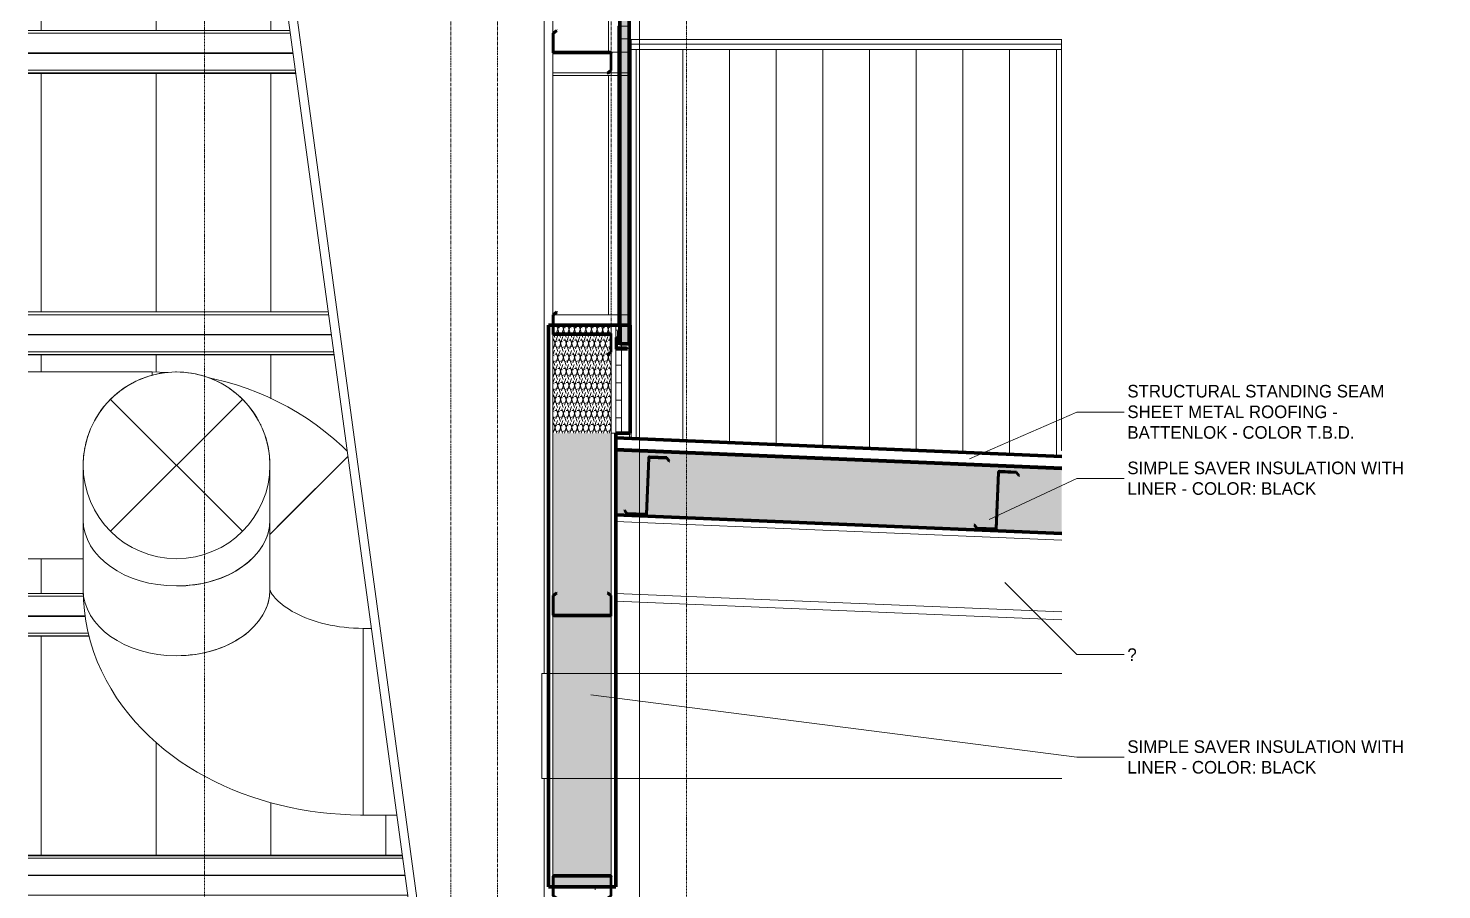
# Model space of a CAD drawing. Header units: inches. Extents: x 22688 to 23638, y -97 to 513.
# Drawn here: x 22979.5 to 23221.7, y 97.8 to 245.4 of the extents above; entities that cross this region are included whole.
import ezdxf

# ---------------------------------------------------------------- set-up
doc = ezdxf.new("R2010")
doc.units = ezdxf.units.IN
doc.header["$MEASUREMENT"] = 0
doc.linetypes.add('Dash Dot 3_16_', pattern=[0.3125, 0.1875, -0.0625, 0, -0.0625])
doc.linetypes.add('Grid Line 1_2_', pattern=[0.875, 0.5, -0.125, 0.125, -0.125])
for name, color, linetype, lineweight in [('A-ANNO-IDEN', 131, 'Continuous', 9), ('A-ANNO-SYMB', 150, 'Continuous', 9), ('A-CLNG', 13, 'Continuous', 18), ('A-CLNG-PATT', 13, 'Continuous', 70), ('A-GLAZ-CWMG', 51, 'Continuous', 9), ('A-ROOF', 132, 'Continuous', 18), ('A-WALL', 113, 'Continuous', 18), ('A-WALL-PATT', 111, 'Continuous', 18), ('G-ANNO-SYMB', 111, 'Continuous', 9), ('I-WALL', 2, 'Continuous', 18), ('M-HVAC-DUCT', 70, 'Continuous', 9), ('M-HVAC-DUCT-ANNO', 70, 'Continuous', 9), ('S-BEAM', 12, 'Continuous', 9), ('S-GRID', 1, 'Continuous', 9)]:
    doc.layers.add(name, color=color, linetype=linetype, lineweight=lineweight)
doc.styles.add('Century Gothic', font='GOTHIC.TTF', dxfattribs={"height": 2.155668})
pattern_1 = [(161.57, (21892.278, 97.763), (-0.960383694, -0.00039918), [0, -6.83, 0.758, 0]), (18.43, (21892.038, 97.763), (-0.960383694, 0.00039918), [0, -6.83, 0.758, 0]), (108.43, (21892.278, 97.763), (0.47951018, -2.4005264), [2.276, -5.312]), (71.57, (21892.038, 97.763), (0.47951018, 2.4005264), [2.276, -5.312])]
pattern_2 = [(45, (21892.158, 97.643), (-2.375879, 2.375879), []), (45, (21892.158, 101.243), (-2.375879, 2.375879), [])]

# ---------------------------------------------------------------- blocks, each defined once
blk = doc.blocks.new('W-Wide Flange - 1_-3_ deep-1401279-Wall Section - Fieldhouse - South Wall')
at = {"layer": 'S-BEAM'}
for p, q in [((22446.73, 157.66), (22370.3, 160.85)), ((22370.3, 148.55), (22446.73, 145.37)), ((22446.73, 144.01), (22370.3, 147.19))]:
    blk.add_line(p, q, dxfattribs=at)
blk = doc.blocks.new('Rectangular Mullion - Profile_Polycarbonate_Lower-1125103-Wall Section - Fieldhouse - South Wall')
at = {"layer": 'A-GLAZ-CWMG', "lineweight": 30}
for p, q in [((22370.68, 193.52), (22370.68, 191.28)), ((22371.03, 193.52), (22370.68, 193.52)), ((22370.74, 191.34), (22370.74, 193.46)), ((22370.74, 193.46), (22370.97, 193.46)), ((22372.74, 191.34), (22370.74, 191.34)), ((22370.97, 193.46), (22370.97, 193.27)), ((22370.97, 193.27), (22371.03, 193.27)), ((22371.03, 193.27), (22371.03, 193.52)), ((22372.8, 192.73), (22372.68, 192.73)), ((22372.68, 192.73), (22372.68, 192.67)), ((22372.68, 192.67), (22372.74, 192.67)), ((22372.74, 192.67), (22372.74, 191.34)), ((22372.8, 191.28), (22372.8, 192.73)), ((22370.68, 191.28), (22372.8, 191.28))]:
    blk.add_line(p, q, dxfattribs=at)
blk = doc.blocks.new('Girt_C - 10_D-1260059-Wall Section - Fieldhouse - South Wall')
at = {"layer": 'S-BEAM'}
h = blk.add_hatch(dxfattribs=at)
h.set_pattern_fill('FP_13', color=256, style=0, pattern_type=2)
h.set_pattern_definition(pattern_2)
h.paths.add_polyline_path([(22360.13, 96.2), (22360.2, 96.28), (22359.66, 96.73), (22359.66, 100), (22359.69, 100.05), (22359.74, 100.07), (22369.37, 100.07), (22369.42, 100.05), (22369.44, 100), (22369.44, 96.73), (22368.91, 96.28), (22368.98, 96.2), (22369.55, 96.68), (22369.55, 99.99), (22369.5, 100.12), (22369.37, 100.18), (22359.74, 100.18), (22359.61, 100.12), (22359.55, 99.99), (22359.55, 96.68)], flags=0)
at = {"layer": 'S-BEAM', "lineweight": 50}
for p, q in [((22359.55, 99.99), (22359.55, 96.68)), ((22359.66, 96.73), (22359.66, 100)), ((22369.37, 100.18), (22359.74, 100.18)), ((22359.74, 100.07), (22369.37, 100.07)), ((22369.44, 100), (22369.44, 96.73)), ((22369.55, 96.68), (22369.55, 99.99)), ((22359.55, 96.68), (22360.13, 96.2)), ((22360.2, 96.28), (22359.66, 96.73)), ((22360.13, 96.2), (22360.2, 96.28)), ((22369.44, 96.73), (22368.91, 96.28)), ((22368.91, 96.28), (22368.98, 96.2)), ((22368.98, 96.2), (22369.55, 96.68))]:
    blk.add_line(p, q, dxfattribs=at)
for centre, radius, start, end in [((22359.74, 99.99), 0.188, 90, 180), ((22359.74, 99.99), 0.0782, 90, 176.9576), ((22369.37, 99.99), 0.188, 0, 90), ((22369.37, 99.99), 0.0782, 2.1227, 90)]:
    blk.add_arc(centre, radius, start, end, dxfattribs=at)
blk = doc.blocks.new('Rectangular Mullion - Profile_Polycarbonate_Upper and left-1528482-Wall Section - Fieldhouse - South Wall')
at = {"layer": 'A-GLAZ-CWMG'}
for p, q in [((22372.68, 345.47), (22372.68, 346.47)), ((22372.68, 336.84), (22372.68, 337.62)), ((22369.06, 335.28), (22369.06, 289.55)), ((22369.06, 289.44), (22369.06, 286.15)), ((22369.06, 286), (22369.06, 241.3)), ((22369.06, 237.31), (22369.06, 196.3)), ((22372.68, 175.12), (22372.68, 176)), ((22372.68, 173.05), (22372.68, 173.12))]:
    blk.add_line(p, q, dxfattribs=at)
blk = doc.blocks.new('columns and girder2 - one-1334686-Wall Section - Fieldhouse - South Wall')
at = {"layer": 'S-BEAM'}
for p, q in [((22358.05, 335.74), (22358.05, 134.82)), ((22308.04, 292.37), (22347.85, 0)), ((22349.36, 0), (22309.55, 292.37)), ((22359.55, 244.56), (22359.55, 289.44)), ((22359.55, 196.31), (22359.55, 241.19)), ((22358.05, 116.82), (22358.05, 0))]:
    blk.add_line(p, q, dxfattribs=at)
blk = doc.blocks.new('L-Angle - L2X2X3_16-1472863-Wall Section - Fieldhouse - South Wall')
at = {"layer": 'S-BEAM'}
h = blk.add_hatch(dxfattribs=at)
h.set_pattern_fill('FP_13', color=256, style=0, pattern_type=2)
h.set_pattern_definition(pattern_2)
h.paths.add_polyline_path([(22372.3, 190.43), (22372.25, 190.56), (22372.12, 190.62), (22370.68, 190.62), (22370.55, 190.67), (22370.49, 190.81), (22370.49, 192.24), (22370.44, 192.38), (22370.3, 192.43), (22370.3, 190.43)], flags=0)
at = {"layer": 'S-BEAM', "lineweight": 50}
for p, q in [((22370.3, 192.43), (22370.3, 190.43)), ((22370.49, 190.81), (22370.49, 192.24)), ((22370.3, 190.43), (22372.3, 190.43)), ((22372.12, 190.62), (22370.68, 190.62))]:
    blk.add_line(p, q, dxfattribs=at)
for centre, start, end in [((22370.3, 192.24), 0, 90), ((22370.68, 190.81), 180, 270), ((22372.12, 190.43), 0, 90)]:
    blk.add_arc(centre, 0.188, start, end, dxfattribs=at)
blk = doc.blocks.new('Girt_C - 8_D-1405608-Wall Section - Fieldhouse - South Wall')
at = {"layer": 'S-BEAM'}
for p, q in [((22370.68, 241.3), (22369.37, 241.3)), ((22372.61, 241.3), (22371.03, 241.3)), ((22372.68, 241.3), (22372.61, 241.3)), ((22372.93, 241.3), (22372.8, 241.3)), ((22359.55, 237.8), (22368.94, 237.8)), ((22369.11, 237.8), (22370.68, 237.8)), ((22371.03, 237.8), (22372.61, 237.8)), ((22372.61, 237.8), (22372.68, 237.8)), ((22372.8, 237.8), (22372.93, 237.8)), ((22359.55, 237.31), (22370.68, 237.31)), ((22371.03, 237.31), (22372.61, 237.31)), ((22372.61, 237.31), (22372.68, 237.31)), ((22372.8, 237.31), (22372.93, 237.31))]:
    blk.add_line(p, q, dxfattribs=at)
blk = doc.blocks.new('Girt_C - 8_D-1405607-Wall Section - Fieldhouse - South Wall')
at = {"layer": 'S-BEAM'}
for p, q in [((22370.68, 196.3), (22359.7, 196.3)), ((22372.61, 196.3), (22371.03, 196.3)), ((22372.68, 196.3), (22372.61, 196.3)), ((22372.93, 196.3), (22372.8, 196.3)), ((22372.8, 192.8), (22372.93, 192.8)), ((22372.8, 192.31), (22372.93, 192.31))]:
    blk.add_line(p, q, dxfattribs=at)
blk = doc.blocks.new('Girt_Z - 10_D-1472864-Wall Section - Fieldhouse - South Wall')
at = {"layer": 'S-BEAM'}
h = blk.add_hatch(dxfattribs=at)
h.set_pattern_fill('FP_13', color=256, style=0, pattern_type=2)
h.set_pattern_definition(pattern_2)
h.paths.add_polyline_path([(22368.98, 189.44), (22369.55, 189.92), (22369.55, 192.86), (22369.5, 192.99), (22369.37, 193.05), (22359.74, 193.05), (22359.69, 193.07), (22359.66, 193.12), (22359.66, 196.26), (22360.2, 196.71), (22360.13, 196.79), (22359.55, 196.31), (22359.55, 192.94), (22369.37, 192.94), (22369.42, 192.92), (22369.44, 192.86), (22369.44, 189.97), (22368.91, 189.52)], flags=0)
at = {"layer": 'S-BEAM', "lineweight": 50}
for p, q in [((22360.13, 196.79), (22359.55, 196.31)), ((22359.55, 196.31), (22359.55, 192.94)), ((22359.66, 196.26), (22360.2, 196.71)), ((22359.66, 193.12), (22359.66, 196.26)), ((22360.2, 196.71), (22360.13, 196.79)), ((22359.55, 192.94), (22369.37, 192.94)), ((22369.37, 193.05), (22359.74, 193.05)), ((22369.44, 192.86), (22369.44, 189.97)), ((22369.55, 189.92), (22369.55, 192.86)), ((22369.44, 189.97), (22368.91, 189.52)), ((22368.91, 189.52), (22368.98, 189.44)), ((22368.98, 189.44), (22369.55, 189.92))]:
    blk.add_line(p, q, dxfattribs=at)
for centre, radius, start, end in [((22359.74, 193.13), 0.0782, 183.0424, 270), ((22369.37, 192.86), 0.187, 360, 90), ((22369.37, 192.86), 0.0782, 2.1227, 90)]:
    blk.add_arc(centre, radius, start, end, dxfattribs=at)
blk = doc.blocks.new('Girt_Z - 10_D-V3-Wall Section - Fieldhouse - South Wall')
at = {"layer": 'S-BEAM'}
h = blk.add_hatch(dxfattribs=at)
h.set_pattern_fill('FP_13', color=256, style=0, pattern_type=2)
h.set_pattern_definition(pattern_2)
h.paths.add_polyline_path([(22368.98, 237.69), (22369.55, 238.17), (22369.55, 241.11), (22369.5, 241.24), (22369.37, 241.3), (22359.74, 241.3), (22359.69, 241.32), (22359.66, 241.37), (22359.66, 244.51), (22360.2, 244.96), (22360.13, 245.04), (22359.55, 244.56), (22359.55, 241.19), (22369.37, 241.19), (22369.42, 241.17), (22369.44, 241.11), (22369.44, 238.22), (22368.91, 237.77)], flags=0)
at = {"layer": 'S-BEAM', "lineweight": 50}
for p, q in [((22360.13, 245.04), (22359.55, 244.56)), ((22359.66, 244.51), (22360.2, 244.96)), ((22360.2, 244.96), (22360.13, 245.04)), ((22359.55, 244.56), (22359.55, 241.19)), ((22359.66, 241.37), (22359.66, 244.51)), ((22359.55, 241.19), (22369.37, 241.19)), ((22369.37, 241.3), (22359.74, 241.3)), ((22369.44, 241.11), (22369.44, 238.22)), ((22369.55, 238.17), (22369.55, 241.11)), ((22369.44, 238.22), (22368.91, 237.77)), ((22368.91, 237.77), (22368.98, 237.69)), ((22368.98, 237.69), (22369.55, 238.17))]:
    blk.add_line(p, q, dxfattribs=at)
for centre, radius, start, end in [((22359.74, 241.38), 0.0782, 183.0424, 270), ((22369.37, 241.11), 0.187, 360, 90), ((22369.37, 241.11), 0.0782, 2.1227, 90)]:
    blk.add_arc(centre, radius, start, end, dxfattribs=at)
blk = doc.blocks.new('Girt_Z - 10_D-1223970-Wall Section - Fieldhouse - South Wall')
at = {"layer": 'S-BEAM'}
for p, q in [((22269.65, 148.54), (22279.09, 148.54)), ((22269.65, 148.06), (22279.12, 148.06)), ((22269.65, 144.69), (22279.38, 144.69)), ((22269.65, 144.61), (22279.39, 144.61)), ((22269.65, 141.72), (22279.95, 141.72)), ((22269.65, 141.27), (22280.06, 141.27)), ((22269.65, 141.19), (22280.08, 141.19))]:
    blk.add_line(p, q, dxfattribs=at)
blk = doc.blocks.new('Girt_Z - 10_D-1223971-Wall Section - Fieldhouse - South Wall')
at = {"layer": 'S-BEAM'}
for p, q in [((22269.65, 245.04), (22314.48, 245.04)), ((22269.65, 244.56), (22314.55, 244.56)), ((22269.65, 241.19), (22315.01, 241.19)), ((22269.65, 241.11), (22315.02, 241.11)), ((22269.65, 238.22), (22315.41, 238.22)), ((22269.65, 237.77), (22315.47, 237.77)), ((22269.65, 237.69), (22315.48, 237.69))]:
    blk.add_line(p, q, dxfattribs=at)
blk = doc.blocks.new('Girt_C - 10_D-1401468-Wall Section - Fieldhouse - South Wall')
at = {"layer": 'S-BEAM'}
h = blk.add_hatch(dxfattribs=at)
h.set_pattern_fill('FP_13', color=256, style=0, pattern_type=2)
h.set_pattern_definition(pattern_2)
h.paths.add_polyline_path([(22359.74, 144.69), (22369.37, 144.69), (22369.5, 144.74), (22369.55, 144.88), (22369.55, 148.19), (22368.98, 148.67), (22368.91, 148.59), (22369.44, 148.14), (22369.44, 144.87), (22369.42, 144.82), (22369.37, 144.8), (22359.74, 144.8), (22359.69, 144.82), (22359.66, 144.87), (22359.66, 148.14), (22360.2, 148.59), (22360.13, 148.67), (22359.55, 148.19), (22359.55, 144.88), (22359.61, 144.74)], flags=0)
at = {"layer": 'S-BEAM', "lineweight": 50}
for p, q in [((22360.13, 148.67), (22359.55, 148.19)), ((22359.55, 148.19), (22359.55, 144.88)), ((22359.66, 148.14), (22360.2, 148.59)), ((22359.66, 144.87), (22359.66, 148.14)), ((22360.2, 148.59), (22360.13, 148.67)), ((22368.98, 148.67), (22368.91, 148.59)), ((22368.91, 148.59), (22369.44, 148.14)), ((22369.55, 148.19), (22368.98, 148.67)), ((22369.44, 148.14), (22369.44, 144.87)), ((22369.55, 144.88), (22369.55, 148.19)), ((22369.37, 144.8), (22359.74, 144.8)), ((22359.74, 144.69), (22369.37, 144.69))]:
    blk.add_line(p, q, dxfattribs=at)
for centre, radius, start, end in [((22359.74, 144.88), 0.188, 180, 270), ((22359.74, 144.88), 0.0782, 182.1227, 270), ((22369.37, 144.88), 0.188, 270, 0), ((22369.37, 144.88), 0.0782, 270, 356.9576)]:
    blk.add_arc(centre, radius, start, end, dxfattribs=at)
blk = doc.blocks.new('Girt_Z - 10_D-1223975-Wall Section - Fieldhouse - South Wall')
at = {"layer": 'S-BEAM'}
for p, q in [((22269.65, 196.79), (22321.05, 196.79)), ((22269.65, 196.31), (22321.12, 196.31)), ((22269.65, 192.94), (22321.58, 192.94)), ((22269.65, 192.86), (22321.59, 192.86)), ((22269.65, 189.97), (22321.98, 189.97)), ((22269.65, 189.52), (22322.04, 189.52)), ((22269.65, 189.44), (22322.05, 189.44))]:
    blk.add_line(p, q, dxfattribs=at)
blk = doc.blocks.new('Rectangular Mullion - Profile_Polycarbonate_right-1125060-Wall Section - Fieldhouse - South Wall')
at = {"layer": 'A-GLAZ-CWMG'}
for p, q in [((22370.68, 245.79), (22371.03, 245.79)), ((22370.68, 194.5), (22370.68, 245.79)), ((22371.03, 245.79), (22372.61, 245.79)), ((22371.03, 194.5), (22371.03, 245.79)), ((22372.61, 245.79), (22372.68, 245.79)), ((22372.68, 245.79), (22372.8, 245.79)), ((22372.68, 194.5), (22372.68, 245.79)), ((22372.8, 194.5), (22372.8, 245.79))]:
    blk.add_line(p, q, dxfattribs=at)
blk = doc.blocks.new('Girt_Z - 10_D-1239982-Wall Section - Fieldhouse - South Wall')
at = {"layer": 'S-BEAM'}
for p, q in [((22333.73, 103.68), (22269.65, 103.68)), ((22333.74, 103.59), (22269.65, 103.59)), ((22333.81, 103.14), (22269.65, 103.14)), ((22334.2, 100.25), (22269.65, 100.25)), ((22334.21, 100.18), (22269.65, 100.18)), ((22334.67, 96.8), (22269.65, 96.8)), ((22334.73, 96.32), (22269.65, 96.32))]:
    blk.add_line(p, q, dxfattribs=at)
blk = doc.blocks.new('Girt_Z - 10_D-1472947-Wall Section - Fieldhouse - South Wall')
at = {"layer": 'S-BEAM', "lineweight": 50}
for p, q in [((22435.85, 169.3), (22435.45, 159.68)), ((22435.55, 159.49), (22435.96, 169.29)), ((22436.04, 169.37), (22438.93, 169.25)), ((22438.98, 169.35), (22436.05, 169.48)), ((22438.93, 169.25), (22439.35, 168.69)), ((22439.44, 168.76), (22438.98, 169.35)), ((22439.35, 168.69), (22439.44, 168.76)), ((22431.81, 160.29), (22431.72, 160.22)), ((22431.72, 160.22), (22432.18, 159.63)), ((22432.24, 159.74), (22431.81, 160.29)), ((22432.18, 159.63), (22435.55, 159.49)), ((22435.38, 159.6), (22432.24, 159.74))]:
    blk.add_line(p, q, dxfattribs=at)
for centre, radius, start, end in [((22436.04, 169.29), 0.187, 87.6141, 177.6141), ((22436.04, 169.29), 0.0782, 89.7368, 177.6141), ((22435.37, 159.68), 0.0782, 270.6564, 357.6141)]:
    blk.add_arc(centre, radius, start, end, dxfattribs=at)
blk = doc.blocks.new('Girt_Z - 10_D-1350939-Wall Section - Fieldhouse - South Wall')
at = {"layer": 'S-BEAM', "lineweight": 50}
for p, q in [((22379.04, 171.85), (22376.1, 171.97)), ((22375.91, 171.79), (22375.5, 162.18)), ((22375.61, 161.99), (22376.01, 171.79)), ((22376.09, 171.86), (22378.98, 171.74)), ((22378.98, 171.74), (22379.41, 171.19)), ((22379.49, 171.26), (22379.04, 171.85)), ((22379.41, 171.19), (22379.49, 171.26)), ((22371.86, 162.79), (22371.78, 162.72)), ((22371.78, 162.72), (22372.23, 162.13)), ((22372.29, 162.23), (22371.86, 162.79)), ((22372.23, 162.13), (22375.61, 161.99)), ((22375.43, 162.1), (22372.29, 162.23))]:
    blk.add_line(p, q, dxfattribs=at)
for centre, radius, start, end in [((22376.09, 171.79), 0.187, 87.6141, 177.6141), ((22376.09, 171.79), 0.0782, 89.7368, 177.6141), ((22375.43, 162.18), 0.0782, 270.6564, 357.6141)]:
    blk.add_arc(centre, radius, start, end, dxfattribs=at)
blk = doc.blocks.new('Round Elbow - 1_0 D-1571915-Wall Section - Fieldhouse - South Wall')
at = {"layer": 'M-HVAC-DUCT'}
blk.add_line((22304.23, 157.39), (22304.23, 157.4), dxfattribs=at)
at = {"layer": 'M-HVAC-DUCT', "flags": 128}
for points in [[(22290.95, 185.96), (22291.08, 186), (22291.7, 186.15), (22292.33, 186.27), (22292.97, 186.36), (22293.6, 186.43), (22294.24, 186.48), (22294.88, 186.5), (22295.05, 186.5)], [(22295.05, 186.5), (22295.69, 186.49), (22296.33, 186.45), (22296.97, 186.38), (22297.6, 186.3), (22297.77, 186.26)], [(22283.78, 181.85), (22283.91, 181.98), (22284.37, 182.41), (22284.86, 182.83), (22285.36, 183.23), (22285.88, 183.61), (22286.41, 183.96), (22286.95, 184.3), (22287.51, 184.61), (22288.08, 184.9), (22288.24, 184.98)], [(22288.35, 185.03), (22288.66, 185.17), (22289.26, 185.41), (22289.51, 185.51)], [(22289.65, 185.56), (22289.86, 185.63), (22290.47, 185.83), (22290.85, 185.94)], [(22297.91, 186.24), (22298.23, 186.18), (22298.86, 186.04), (22299.13, 185.97)], [(22299.25, 185.94), (22299.47, 185.88), (22300.09, 185.69), (22300.46, 185.56)], [(22300.57, 185.52), (22300.69, 185.47), (22301.28, 185.24), (22301.87, 184.98), (22302.44, 184.69), (22303, 184.39), (22303.55, 184.06), (22304.09, 183.71), (22304.19, 183.63)], [(22282.85, 180.84), (22283.02, 181.05), (22283.46, 181.52), (22283.69, 181.76)], [(22304.28, 183.57), (22304.61, 183.33), (22305.11, 182.94), (22305.28, 182.8)], [(22305.39, 182.71), (22305.6, 182.53), (22306.08, 182.1), (22306.32, 181.86)], [(22306.4, 181.77), (22306.53, 181.65), (22306.97, 181.18), (22307.38, 180.69), (22307.78, 180.19), (22308.16, 179.68), (22308.52, 179.14), (22308.85, 178.6), (22309.16, 178.04), (22309.45, 177.47), (22309.53, 177.31)], [(22280.04, 176.02), (22280.08, 176.14), (22280.32, 176.73), (22280.58, 177.32), (22280.86, 177.89), (22281.17, 178.45), (22281.5, 179), (22281.85, 179.53), (22281.92, 179.64)], [(22281.99, 179.73), (22282.22, 180.06), (22282.61, 180.56), (22282.75, 180.73)], [(22309.58, 177.2), (22309.72, 176.89), (22309.97, 176.3), (22310.06, 176.04)], [(22279.31, 173.35), (22279.37, 173.68), (22279.51, 174.3), (22279.58, 174.57)], [(22279.62, 174.7), (22279.68, 174.92), (22279.87, 175.53), (22280, 175.9)], [(22310.11, 175.91), (22310.19, 175.7), (22310.38, 175.09), (22310.49, 174.7)], [(22310.52, 174.6), (22310.55, 174.47), (22310.7, 173.85), (22310.82, 173.22), (22310.92, 172.59), (22310.99, 171.95), (22311.03, 171.31), (22311.05, 170.67), (22311.05, 170.5)], [(22279.05, 170.5), (22279.07, 171.14), (22279.1, 171.78), (22279.17, 172.42), (22279.26, 173.05), (22279.29, 173.22)], [(22279.05, 161.13), (22279.05, 162.01), (22279.05, 162.86), (22279.05, 163.67), (22279.05, 164.44), (22279.05, 165.17), (22279.05, 165.86), (22279.05, 166.5), (22279.05, 167.1), (22279.05, 167.65), (22279.05, 168.15), (22279.05, 168.61), (22279.05, 169.02), (22279.05, 169.38), (22279.05, 169.69), (22279.05, 169.95), (22279.05, 170.16), (22279.05, 170.32), (22279.05, 170.43), (22279.05, 170.49), (22279.05, 170.5)], [(22311.05, 170.5), (22311.05, 170.47), (22311.05, 170.4), (22311.05, 170.27), (22311.05, 170.09), (22311.05, 169.86), (22311.05, 169.58), (22311.05, 169.25), (22311.05, 168.88), (22311.05, 168.45), (22311.05, 167.97), (22311.05, 167.45), (22311.05, 166.88), (22311.05, 166.27), (22311.05, 165.61), (22311.05, 164.91), (22311.05, 164.17), (22311.05, 163.38), (22311.05, 162.56), (22311.05, 161.69), (22311.05, 161.13)]]:
    blk.add_lwpolyline(points, dxfattribs=at)
at = {"layer": 'M-HVAC-DUCT'}
for start_param, end_param in [(3.141593, 4.712389), (4.712389, 6.283185)]:
    blk.add_ellipse((22295.05, 161.13), major_axis=(16, 0), ratio=0.707107, start_param=start_param, end_param=end_param, dxfattribs=at)
blk = doc.blocks.new('Round Elbow - 1_0 D-1542880-Wall Section - Fieldhouse - South Wall')
at = {"layer": 'M-HVAC-DUCT'}
for p, q in [((22327.05, 142.55), (22327.05, 137.87)), ((22327.05, 137.87), (22327.05, 115.24)), ((22327.05, 115.24), (22327.05, 110.55))]:
    blk.add_line(p, q, dxfattribs=at)
at = {"layer": 'M-HVAC-DUCT', "flags": 128}
for points in [[(22279.05, 149.18), (22279.1, 147.37), (22279.26, 145.57), (22279.51, 143.78), (22279.86, 142.01), (22280.31, 140.27), (22280.85, 138.57), (22281.48, 136.9), (22282.19, 135.27), (22282.98, 133.69), (22283.85, 132.16), (22284.78, 130.67), (22285.78, 129.24), (22286.85, 127.87), (22287.97, 126.54), (22289.14, 125.28), (22290.37, 124.06), (22291.64, 122.91), (22292.95, 121.8), (22294.31, 120.75), (22295.7, 119.76), (22297.13, 118.82), (22298.59, 117.93), (22300.08, 117.09), (22301.6, 116.3), (22303.15, 115.57), (22304.72, 114.89), (22306.31, 114.26), (22307.93, 113.67), (22309.56, 113.14), (22311.22, 112.66), (22312.88, 112.23), (22314.57, 111.85), (22316.26, 111.52), (22317.96, 111.23), (22319.68, 111), (22321.4, 110.81), (22323.12, 110.68), (22324.85, 110.59), (22326.59, 110.55), (22327.05, 110.55)], [(22327.05, 142.55), (22326.23, 142.56), (22325.4, 142.6), (22324.58, 142.66), (22323.77, 142.74), (22322.97, 142.84), (22322.17, 142.97), (22321.4, 143.11), (22320.64, 143.28), (22319.9, 143.46), (22319.17, 143.67), (22318.48, 143.89), (22317.8, 144.12), (22317.16, 144.37), (22316.54, 144.63), (22315.95, 144.91), (22315.4, 145.19), (22314.87, 145.47), (22314.39, 145.76), (22313.93, 146.06), (22313.51, 146.35), (22313.13, 146.64), (22312.79, 146.92), (22312.48, 147.2), (22312.21, 147.46), (22311.97, 147.71), (22311.77, 147.94), (22311.59, 148.16), (22311.45, 148.36), (22311.34, 148.53), (22311.25, 148.69), (22311.18, 148.82), (22311.13, 148.93), (22311.1, 149.01), (22311.08, 149.08), (22311.06, 149.12), (22311.06, 149.15), (22311.05, 149.17), (22311.05, 149.18), (22311.05, 149.18)]]:
    blk.add_lwpolyline(points, dxfattribs=at)
at = {"layer": 'M-HVAC-DUCT'}
for start_param, end_param in [(0, 1.570796), (1.570796, 3.141593)]:
    blk.add_ellipse((22295.05, 149.18), major_axis=(-16, 0), ratio=0.707107, start_param=start_param, end_param=end_param, dxfattribs=at)
blk = doc.blocks.new('Round Elbow - 1_0 D-V6-Wall Section - Fieldhouse - South Wall')
at = {"layer": 'M-HVAC-DUCT'}
for p, q in [((22290.89, 185.95), (22290.89, 186.5)), ((22324.43, 172.04), (22313.51, 161.13)), ((22313.51, 161.13), (22311.05, 158.66))]:
    blk.add_line(p, q, dxfattribs=at)
at = {"layer": 'M-HVAC-DUCT', "flags": 128}
for points in [[(22293.52, 186.42), (22292.11, 186.48), (22290.89, 186.5)], [(22324.3, 172.95), (22323.44, 173.77), (22322.01, 175.04), (22320.52, 176.26), (22318.99, 177.42), (22317.41, 178.51), (22315.79, 179.54), (22314.13, 180.5), (22312.43, 181.39), (22310.7, 182.22), (22308.93, 182.98), (22307.14, 183.67), (22305.32, 184.28), (22303.48, 184.82), (22301.61, 185.29), (22300.63, 185.49)]]:
    blk.add_lwpolyline(points, dxfattribs=at)

msp = doc.modelspace()

# ---------------------------------------------------------------- hatches: boundary and pattern name
at = {"layer": 'A-CLNG-PATT', "lineweight": 9}
h = msp.add_hatch(dxfattribs=at)
h.set_pattern_fill('FP_11', color=256, style=0, pattern_type=2)
h.set_pattern_definition(pattern_1)
h.paths.add_polyline_path([(23156.59, 158.83), (23156.59, 169.97), (23080.16, 173.15), (23080.16, 162.02), (23134.45, 159.76)], flags=0)
at = {"layer": 'A-WALL-PATT', "lineweight": 9, "transparency": 33554649}
msp.add_hatch(color=256, dxfattribs=at).paths.add_polyline_path([(23080.89, 191.34), (23082.47, 191.34), (23082.47, 336.78), (23080.89, 336.78), (23080.89, 192.9)], flags=0)
at = {"layer": 'A-WALL-PATT', "lineweight": 9}
h = msp.add_hatch(dxfattribs=at)
h.set_pattern_fill('FP_14', color=256, style=0, pattern_type=2)
h.set_pattern_definition([(90, (22233.678, 0), (-19.685, 1e-15), [])])
h.paths.add_polyline_path([(22979.51, 2.24), (23057.4, 2.24), (23051.21, 47.7), (22979.51, 47.7), (22979.51, 44.66)], flags=0)
h.paths.add_polyline_path([(23017.9, 55.05), (23050.21, 55.05), (23044.59, 96.32), (22979.51, 96.32), (22979.51, 55.05)], flags=0)
h.paths.add_polyline_path([(22979.51, 103.68), (23043.59, 103.68), (23042.66, 110.55), (23036.91, 110.55), (23033.95, 110.63), (23030.48, 110.89), (23026.82, 111.4), (23024.52, 111.86), (23023.23, 112.12), (23021.67, 112.53), (23020.3, 112.9), (23019.73, 113.06), (23017.78, 113.69), (23016.44, 114.16), (23013.89, 115.19), (23012.04, 116.03), (23009.47, 117.37), (23007.78, 118.34), (23006.08, 119.41), (23004.64, 120.42), (23003.12, 121.58), (23002.13, 122.37), (23000.75, 123.6), (22999.71, 124.56), (22998.22, 126.11), (22997.07, 127.44), (22996.11, 128.63), (22994.93, 130.25), (22993.95, 131.79), (22993.34, 132.79), (22992.66, 134.04), (22991.97, 135.44), (22991.28, 137.07), (22990.56, 139.02), (22990.04, 140.77), (22989.94, 141.19), (22979.51, 141.19), (22979.51, 116.97)], flags=0)
h.paths.add_polyline_path([(22988.87, 148.54), (22988.95, 148.54), (22988.91, 149.18), (22988.91, 154.5), (22979.51, 154.5), (22979.51, 148.54), (22988.74, 148.54)], flags=0)
h.paths.add_polyline_path([(23034.16, 172.91), (23031.91, 189.44), (22979.51, 189.44), (22979.51, 186.5), (23000.77, 186.5), (23003.1, 186.38), (23003.52, 186.44), (23004.91, 186.5), (23006.31, 186.44), (23007.78, 186.24), (23009.15, 185.92), (23010.38, 185.54), (23010.54, 185.47), (23014.78, 184.4), (23016.39, 183.83), (23018.45, 183.08), (23019.11, 182.85), (23023.37, 180.83), (23027.41, 178.41), (23031.22, 175.58), (23034, 173.06)], flags=0)
h.paths.add_polyline_path([(23070.06, 196.3), (23078.91, 196.3), (23078.91, 237.31), (23069.41, 237.31), (23069.41, 196.31), (23069.99, 196.79), (23070.06, 196.71), (23069.56, 196.3), (23069.99, 196.3)], flags=0)
h.paths.add_polyline_path([(22979.51, 196.79), (23030.91, 196.79), (23025.34, 237.69), (22979.51, 237.69), (22979.51, 218.21)], flags=0)
h.paths.add_polyline_path([(23070.06, 241.3), (23078.91, 241.3), (23078.91, 286), (23078.84, 285.94), (23078.77, 286.02), (23078.91, 286.15), (23078.91, 289.44), (23069.41, 289.44), (23069.41, 244.56), (23069.99, 245.04), (23070.06, 244.96), (23069.52, 244.51), (23069.52, 241.37), (23069.55, 241.32), (23069.6, 241.3), (23069.99, 241.3)], flags=0)
h.paths.add_polyline_path([(23018.93, 245.04), (23024.34, 245.04), (23018.77, 285.94), (22979.88, 285.94), (22979.51, 285.23), (22979.51, 245.04), (23017.9, 245.04)], flags=0)
h.paths.add_polyline_path([(23078.91, 289.55), (23078.91, 335.28), (23069.41, 335.68), (23069.41, 292.81), (23069.99, 293.29), (23070.06, 293.21), (23069.52, 292.76), (23069.52, 289.62), (23069.55, 289.57), (23069.6, 289.55)], flags=0)
h.paths.add_polyline_path([(23009.54, 293.29), (23016.41, 293.29), (23016.41, 294.85), (22979.51, 301.2), (22979.51, 294.49), (22979.54, 294.5), (22979.69, 294.43), (22979.73, 294.39), (22979.78, 294.24), (22979.79, 294.18), (22979.79, 294), (23009.54, 294), (23009.54, 293.4)], flags=0)
h = msp.add_hatch(dxfattribs=at)
h.set_pattern_fill('FP_3', color=256, style=0, pattern_type=2)
h.set_pattern_definition([(270, (23131.654, 100.524), (8, 5e-16), [])])
h.paths.add_polyline_path([(23156.59, 172.03), (23156.59, 173.03), (23156.54, 173.04), (23156.54, 241.75), (23082.79, 241.75), (23082.79, 175.11), (23156.54, 172.04)], flags=0)
h = msp.add_hatch(dxfattribs=at)
h.set_pattern_fill('FP_5', color=256, style=0, pattern_type=2)
h.set_pattern_definition([(0, (22785.02, 0.75), (-193, 193), [48, -145]), (90, (22785.02, 0.75), (-193, 1e-14), [96.25, -96.75]), (180, (22833.02, 97), (-193, 193), [48, -145]), (90, (22833.02, 0.75), (-193, 1e-14), [96.25, -96.75]), (180, (22833.02, 97.25), (-193, 193), [48, -145]), (90, (22833.02, 97.25), (-193, 1e-14), [96.25, -96.75]), (0, (22785.02, 193.5), (-193, 193), [48, -145]), (90, (22785.02, 97.25), (-193, 1e-14), [96.25, -96.75]), (0, (22833.27, 48.75), (-193, 193), [48, -145]), (90, (22833.27, 0.5), (-193, 1e-14), [48.25, -144.75]), (90, (22881.27, 0.5), (-193, 1e-14), [48.25, -144.75]), (0, (22833.27, 145.25), (-193, 193), [48, -145]), (90, (22833.27, 49), (-193, 1e-14), [96.25, -96.75]), (180, (22881.27, 49), (-193, 193), [48, -145]), (90, (22881.27, 49), (-193, 1e-14), [96.25, -96.75]), (90, (22833.27, 145.5), (-193, 1e-14), [48, -145]), (180, (22881.27, 145.5), (-193, 193), [48, -145]), (90, (22881.27, 145.5), (-193, 1e-14), [48, -145]), (0, (22881.52, 0.75), (-193, 193), [48, -145]), (90, (22881.52, 0.75), (-193, 1e-14), [96.25, -96.75]), (180, (22929.52, 97), (-193, 193), [48, -145]), (90, (22929.52, 0.75), (-193, 1e-14), [96.25, -96.75]), (180, (22929.52, 97.25), (-193, 193), [48, -145]), (90, (22929.52, 97.25), (-193, 1e-14), [96.25, -96.75]), (180, (22929.52, 193.5), (-193, 193), [48, -145]), (90, (22881.52, 97.25), (-193, 1e-14), [96.25, -96.75]), (0, (22929.77, 48.75), (-193, 193), [48, -145]), (90, (22929.77, 0.5), (-193, 1e-14), [48.25, -144.75]), (90, (22977.77, 0.5), (-193, 1e-14), [48.25, -144.75]), (0, (22929.77, 145.25), (-193, 193), [48, -145]), (90, (22929.77, 49), (-193, 1e-14), [96.25, -96.75]), (180, (22977.77, 49), (-193, 193), [48, -145]), (90, (22977.77, 49), (-193, 1e-14), [96.25, -96.75]), (90, (22929.77, 145.5), (-193, 1e-14), [48, -145]), (180, (22977.77, 145.5), (-193, 193), [48, -145]), (90, (22977.77, 145.5), (-193, 1e-14), [48, -145])])
h.paths.add_polyline_path([(23156.59, 173.03), (23156.59, 239.46), (23156.54, 239.46), (23156.54, 173.04)], flags=0)
h = msp.add_hatch(dxfattribs=at)
h.set_pattern_fill('FP_11', color=256, style=0, pattern_type=2)
h.set_pattern_definition(pattern_1)
h.paths.add_polyline_path([(23069.41, 176), (23079.41, 176), (23079.41, 194.5), (23069.41, 194.5), (23069.41, 189.28)], flags=0)
h = msp.add_hatch(dxfattribs=at)
h.set_pattern_fill('FP_16', color=256, style=0, pattern_type=2)
h.set_pattern_definition([(0, (21892.158, 97.643), (0, 3), []), (90, (21892.158, 97.643), (-3, 2e-16), [])])
h.paths.add_polyline_path([(23081.16, 176), (23081.16, 194.5), (23080.16, 194.5), (23080.16, 176)], flags=0)
h = msp.add_hatch(dxfattribs=at)
h.set_pattern_fill('FP_11', color=256, style=0, pattern_type=2)
h.set_pattern_definition(pattern_1)
h.paths.add_polyline_path([(23073.58, 98.25), (23079.41, 98.25), (23079.41, 176), (23069.41, 176), (23069.41, 98.25)], flags=0)
h = msp.add_hatch(dxfattribs=at)
h.set_pattern_fill('FP_12', color=256, style=0, pattern_type=2)
h.set_pattern_definition([(90, (23719.67, -1108), (-193, -193), [48, -145]), (180, (23719.67, -1108), (-2e-14, -193), [96.25, -96.75]), (270, (23623.42, -1060), (-193, -193), [48, -145]), (180, (23719.67, -1060), (-2e-14, -193), [96.25, -96.75]), (270, (23623.17, -1060), (-193, -193), [48, -145]), (180, (23623.17, -1060), (-2e-14, -193), [96.25, -96.75]), (90, (23526.92, -1108), (-193, -193), [48, -145]), (180, (23623.17, -1108), (-2e-14, -193), [96.25, -96.75]), (90, (23671.67, -1059.75), (-193, -193), [48, -145]), (180, (23719.92, -1059.75), (-2e-14, -193), [48.25, -144.75]), (180, (23719.92, -1011.75), (-2e-14, -193), [48.25, -144.75]), (90, (23575.17, -1059.75), (-193, -193), [48, -145]), (180, (23671.42, -1059.75), (-2e-14, -193), [96.25, -96.75]), (270, (23671.42, -1011.75), (-193, -193), [48, -145]), (180, (23671.42, -1011.75), (-2e-14, -193), [96.25, -96.75]), (180, (23574.92, -1059.75), (-2e-14, -193), [48, -145]), (270, (23574.92, -1011.75), (-193, -193), [48, -145]), (180, (23574.92, -1011.75), (-2e-14, -193), [48, -145]), (90, (23719.67, -1011.5), (-193, -193), [48, -145]), (180, (23719.67, -1011.5), (-2e-14, -193), [96.25, -96.75]), (270, (23623.42, -963.5), (-193, -193), [48, -145]), (180, (23719.67, -963.5), (-2e-14, -193), [96.25, -96.75]), (270, (23623.17, -963.5), (-193, -193), [48, -145]), (180, (23623.17, -963.5), (-2e-14, -193), [96.25, -96.75]), (270, (23526.92, -963.5), (-193, -193), [48, -145]), (180, (23623.17, -1011.5), (-2e-14, -193), [96.25, -96.75]), (90, (23671.67, -963.25), (-193, -193), [48, -145]), (180, (23719.92, -963.25), (-2e-14, -193), [48.25, -144.75]), (180, (23719.92, -915.25), (-2e-14, -193), [48.25, -144.75]), (90, (23575.17, -963.25), (-193, -193), [48, -145]), (180, (23671.42, -963.25), (-2e-14, -193), [96.25, -96.75]), (270, (23671.42, -915.25), (-193, -193), [48, -145]), (180, (23671.42, -915.25), (-2e-14, -193), [96.25, -96.75]), (180, (23574.92, -963.25), (-2e-14, -193), [48, -145]), (270, (23574.92, -915.25), (-193, -193), [48, -145]), (180, (23574.92, -915.25), (-2e-14, -193), [48, -145])])
h.paths.add_polyline_path([(23070.06, 96.68), (23072.16, 96.68), (23072.16, 97.75), (23076.66, 97.75), (23076.66, 98.25), (23069.52, 98.25), (23069.52, 96.73), (23069.58, 96.68), (23069.99, 96.68)], flags=0)

# ---------------------------------------------------------------- linework, layer by layer
at = {"layer": 'A-ANNO-IDEN', "color": 153}
for p, q in [((23140.8, 171.64), (23159.15, 179.6)), ((23159.15, 179.6), (23167.83, 179.6)), ((23144.17, 161.22), (23159.15, 168.27)), ((23159.15, 168.27), (23167.83, 168.27)), ((23146.84, 150.41), (23159.15, 138.08)), ((23159.15, 138.08), (23167.83, 138.08)), ((23075.9, 131.17), (23159.15, 120.49)), ((23159.15, 120.49), (23167.83, 120.49))]:
    msp.add_line(p, q, dxfattribs=at)
at = {"layer": 'A-ANNO-SYMB', "linetype": 'Dash Dot 3_16_'}
for p, q in [((23009.68, 359.6), (23009.68, -12.49)), ((23092.29, -12.49), (23092.29, 359.6))]:
    msp.add_line(p, q, dxfattribs=at)
at = {"layer": 'A-CLNG', "lineweight": 70}
for p, q in [((23156.59, 169.97), (23080.16, 173.15)), ((23080.16, 173.15), (23080.16, 162.02)), ((23080.16, 162.02), (23156.59, 158.83))]:
    msp.add_line(p, q, dxfattribs=at)
at = {"layer": 'A-ROOF', "lineweight": 70}
for p, q in [((23080.16, 175.22), (23080.16, 173.22)), ((23156.59, 172.03), (23080.16, 175.22)), ((23080.16, 173.22), (23156.59, 170.03))]:
    msp.add_line(p, q, dxfattribs=at)
at = {"layer": 'A-WALL', "lineweight": 70}
for p, q in [((23080.89, 336.78), (23080.89, 191.34)), ((23082.47, 191.34), (23082.47, 336.78)), ((23068.66, 194.5), (23068.66, 176)), ((23082.66, 194.5), (23068.66, 194.5)), ((23082.66, 176), (23082.66, 194.5)), ((23080.89, 191.34), (23082.47, 191.34)), ((23080.16, 176), (23082.66, 176))]:
    msp.add_line(p, q, dxfattribs=at)
at = {"layer": 'A-WALL'}
for p, q in [((23080.89, 243.61), (23080.89, 241.3)), ((23082.47, 243.61), (23080.89, 243.61)), ((23082.47, 241.3), (23082.47, 243.61)), ((23082.79, 175.11), (23082.79, 243.5)), ((23082.79, 243.5), (23156.59, 243.5)), ((23156.54, 242.69), (23082.79, 242.69)), ((23156.54, 243.5), (23156.54, 173.04)), ((23156.54, 241.75), (23082.79, 241.75)), ((23156.59, 240), (23156.54, 240)), ((23156.54, 239.5), (23156.59, 239.5)), ((23156.54, 239.46), (23156.59, 239.46)), ((23080.89, 237.31), (23080.89, 196.3)), ((23082.47, 196.3), (23082.47, 237.31)), ((23069.41, 98.25), (23069.41, 194.5)), ((23079.41, 98.25), (23079.41, 194.5)), ((23080.16, 176), (23080.16, 194.5)), ((23081.16, 176), (23081.16, 194.5)), ((23080.16, 176), (23079.41, 176)), ((23156.54, 173.04), (23156.59, 173.03))]:
    msp.add_line(p, q, dxfattribs=at)
at = {"layer": 'G-ANNO-SYMB'}
msp.add_line((23084.22, 415.76), (23084.22, -95.05), dxfattribs=at)
at = {"layer": 'I-WALL', "lineweight": 70}
for p, q in [((23068.66, 176), (23068.66, 98.25)), ((23080.16, 98.25), (23080.16, 176)), ((23068.66, 98.25), (23080.16, 98.25))]:
    msp.add_line(p, q, dxfattribs=at)
at = {"layer": 'I-WALL'}
msp.add_line((23076.66, 98.25), (23076.66, 97.75), dxfattribs=at)
at = {"layer": 'M-HVAC-DUCT'}
for p, q in [((23000.75, 186.5), (22979.51, 186.5)), ((23000.75, 186.5), (23000.75, 185.95)), ((23020.91, 158.66), (23034.29, 172.04)), ((22988.91, 161.13), (22988.91, 149.18)), ((23020.91, 149.18), (23020.91, 161.13)), ((22979.51, 154.5), (22988.91, 154.5)), ((23038.3, 142.55), (23036.91, 142.55)), ((23036.91, 110.55), (23036.91, 142.55)), ((23156.59, 134.82), (23067.52, 134.82)), ((23067.52, 134.82), (23067.52, 116.82)), ((23067.52, 116.82), (23156.59, 116.82)), ((23036.91, 110.55), (23042.66, 110.55))]:
    msp.add_line(p, q, dxfattribs=at)
for centre, major_axis, start_param, end_param in [((23004.91, 161.13), (16, 0), 3.141593, 4.712389), ((23004.91, 161.13), (-16, 0), 1.570796, 3.141593), ((23004.91, 149.18), (16, 0), 3.141593, 4.712389), ((23004.91, 149.18), (16, 0), 4.712389, 6.283185)]:
    msp.add_ellipse(centre, major_axis=major_axis, ratio=0.707107, start_param=start_param, end_param=end_param, dxfattribs=at)
at = {"layer": 'M-HVAC-DUCT-ANNO'}
for p, q in [((22993.6, 181.81), (23016.23, 159.19)), ((23016.23, 181.81), (22993.6, 159.19))]:
    msp.add_line(p, q, dxfattribs=at)
for start, end in [(0, 180), (180, 360)]:
    msp.add_arc((23004.91, 170.5), 16, start, end, dxfattribs=at)
at = {"layer": 'S-GRID', "linetype": 'Grid Line 1_2_'}
for p, q in [((23051.91, -58.47), (23051.91, 415.94)), ((23059.91, -58.47), (23059.91, 415.94)), ((23069.41, -58.47), (23069.41, 415.94)), ((23069.41, -58.47), (23069.41, 415.94)), ((23079.41, -58.47), (23079.41, 415.94))]:
    msp.add_line(p, q, dxfattribs=at)

# ---------------------------------------------------------------- block references
at = {"layer": 'A-GLAZ-CWMG'}
for name in ['Rectangular Mullion - Profile_Polycarbonate_Upper and left-1528482-Wall Section - Fieldhouse - South Wall', 'Rectangular Mullion - Profile_Polycarbonate_right-1125060-Wall Section - Fieldhouse - South Wall', 'Rectangular Mullion - Profile_Polycarbonate_Lower-1125103-Wall Section - Fieldhouse - South Wall']:
    msp.add_blockref(name, (709.86, 0), dxfattribs=at)
at = {"layer": 'M-HVAC-DUCT'}
for name in ['Round Elbow - 1_0 D-1571915-Wall Section - Fieldhouse - South Wall', 'Round Elbow - 1_0 D-V6-Wall Section - Fieldhouse - South Wall', 'Round Elbow - 1_0 D-1542880-Wall Section - Fieldhouse - South Wall']:
    msp.add_blockref(name, (709.86, 0), dxfattribs=at)
at = {"layer": 'S-BEAM'}
for name in ['columns and girder2 - one-1334686-Wall Section - Fieldhouse - South Wall', 'Girt_Z - 10_D-1223971-Wall Section - Fieldhouse - South Wall', 'Girt_Z - 10_D-V3-Wall Section - Fieldhouse - South Wall', 'Girt_C - 8_D-1405608-Wall Section - Fieldhouse - South Wall', 'Girt_Z - 10_D-1223975-Wall Section - Fieldhouse - South Wall', 'Girt_Z - 10_D-1472864-Wall Section - Fieldhouse - South Wall', 'Girt_C - 8_D-1405607-Wall Section - Fieldhouse - South Wall', 'L-Angle - L2X2X3_16-1472863-Wall Section - Fieldhouse - South Wall', 'Girt_Z - 10_D-1350939-Wall Section - Fieldhouse - South Wall', 'Girt_Z - 10_D-1472947-Wall Section - Fieldhouse - South Wall', 'W-Wide Flange - 1_-3_ deep-1401279-Wall Section - Fieldhouse - South Wall', 'Girt_Z - 10_D-1223970-Wall Section - Fieldhouse - South Wall', 'Girt_C - 10_D-1401468-Wall Section - Fieldhouse - South Wall', 'Girt_Z - 10_D-1239982-Wall Section - Fieldhouse - South Wall', 'Girt_C - 10_D-1260059-Wall Section - Fieldhouse - South Wall']:
    msp.add_blockref(name, (709.86, 0), dxfattribs=at)

# ---------------------------------------------------------------- next in the draw order: texts
at = {"layer": 'A-ANNO-IDEN', "attachment_point": 1, "line_spacing_factor": 0.984117, "style": 'Century Gothic', "bg_fill": 3, "box_fill_scale": 1.25, "bg_fill_color": 0, "bg_fill_transparency": 0}
for s, insert, char_height, width in [('STRUCTURAL STANDING SEAM\\PSHEET METAL ROOFING -\\PBATTENLOK - COLOR T.B.D.', (23167.83, 184.29), 2.1557, 50.031), ('SIMPLE SAVER INSULATION WITH\\PLINER - COLOR: BLACK', (23167.83, 171.14), 2.1557, 53.325), ('?', (23167.83, 139.13), 2.16, 2.079), ('SIMPLE SAVER INSULATION WITH\\PLINER - COLOR: BLACK', (23167.83, 123.36), 2.1557, 53.325)]:
    msp.add_mtext(s, dxfattribs=dict(at, insert=insert, char_height=char_height, width=width))

doc.saveas('drawing.dxf')
